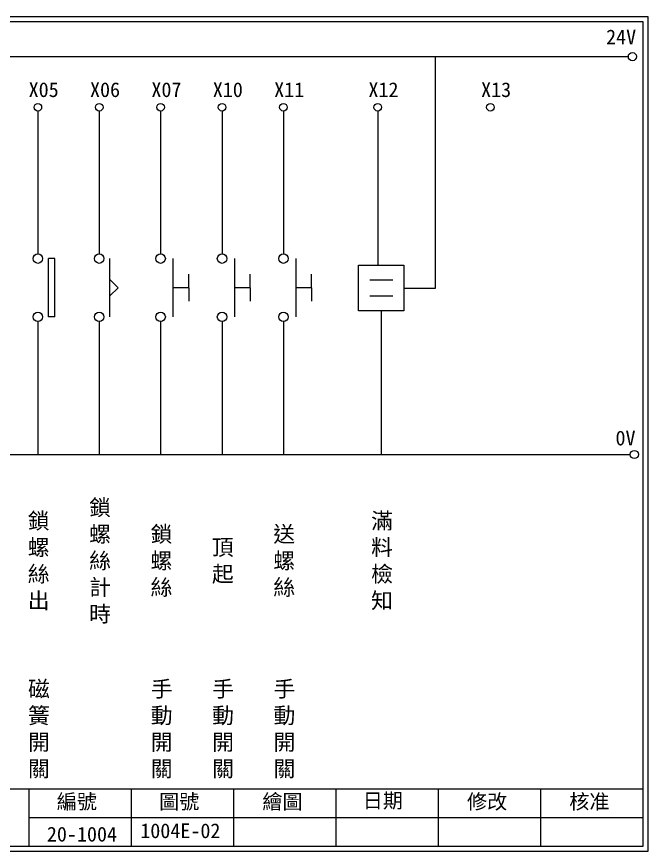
# Model space of a CAD drawing. Extents: x 325 to 612, y 3 to 207.
# Drawn here: x 458 to 612.3, y 3 to 207 of the extents above; entities that cross this region are included whole.
import ezdxf

# ---------------------------------------------------------------- set-up
doc = ezdxf.new("R2010")
doc.units = 0
doc.layers.get('0').update_dxf_attribs({"linetype": 'CONTINUOUS'})
doc.layers.add('圖框層', color=7, linetype='CONTINUOUS')
doc.layers.add('標尺寸層', color=3, linetype='CONTINUOUS')
doc.styles.add('CNS', font='romanc.shx', dxfattribs={"bigfont": 'chineset.shx'})
doc.styles.add('STSL', font='kaiu.ttf')

msp = doc.modelspace()

# ---------------------------------------------------------------- linework, layer by layer
for p, q in [((467.27, 147.84), (465.77, 147.84)), ((500.03, 140.73), (500.03, 144.04)), ((515.03, 140.73), (515.03, 144.04)), ((530.03, 140.73), (530.03, 144.04)), ((500.03, 140.73), (500.03, 137.42)), ((515.03, 140.73), (515.03, 137.42)), ((530.03, 140.73), (530.03, 137.42)), ((552.57, 140.66), (560.28, 140.66)), ((467.27, 133.61), (465.77, 133.61))]:
    msp.add_line(p, q)
msp.add_lwpolyline([(541.54, 146.23), (552.57, 146.23), (552.57, 135.08), (541.54, 135.08)], close=True)
for centre in [(608.44, 197.22), (608.92, 99.96)]:
    msp.add_circle(centre, 1)
at = {"layer": '圖框層', "color": 7}
for p, q in [((612.32, 206.97), (325.32, 206.97)), ((612.32, 3), (612.32, 206.97)), ((611.07, 205.72), (326.57, 205.72)), ((611.07, 4.25), (611.07, 205.72)), ((326.57, 18.25), (611.07, 18.25)), ((461.07, 4.25), (461.07, 18.25)), ((486.07, 4.25), (486.07, 18.25)), ((511.07, 4.25), (511.07, 18.25)), ((536.07, 4.25), (536.07, 18.25)), ((561.07, 4.25), (561.07, 18.25)), ((586.07, 4.25), (586.07, 18.25)), ((461.07, 11.25), (611.07, 11.25)), ((326.57, 4.25), (611.07, 4.25)), ((325.32, 3), (612.32, 3))]:
    msp.add_line(p, q, dxfattribs=at)
at = {"layer": '標尺寸層', "color": 7}
for p, q in [((329.84, 197.22), (607.44, 197.22)), ((463.16, 183.91), (463.16, 148.99)), ((478.16, 183.91), (478.16, 148.99)), ((493.16, 183.91), (493.16, 148.99)), ((508.16, 183.91), (508.16, 148.99)), ((523.16, 183.91), (523.16, 148.99)), ((546.19, 183.91), (546.19, 146.23)), ((465.77, 133.61), (465.77, 147.84)), ((467.27, 133.61), (467.27, 147.84)), ((480.77, 133.61), (480.77, 147.84)), ((496.17, 147.84), (496.17, 133.61)), ((511.17, 147.84), (511.17, 133.61)), ((526.17, 147.84), (526.17, 133.61)), ((544.3, 142.69), (549.87, 142.69)), ((500.03, 140.73), (496.17, 140.73)), ((515.03, 140.73), (511.17, 140.73)), ((530.03, 140.73), (526.17, 140.73)), ((544.3, 138.71), (549.87, 138.71)), ((463.16, 132.46), (463.16, 99.96)), ((478.16, 132.46), (478.16, 99.96)), ((493.16, 132.46), (493.16, 99.96)), ((508.16, 132.46), (508.16, 99.96)), ((523.16, 132.46), (523.16, 99.96)), ((330.05, 99.96), (607.92, 99.96))]:
    msp.add_line(p, q, dxfattribs=at)
at = {"layer": '標尺寸層', "color": 0}
for p, q in [((560.28, 140.66), (560.28, 197.22)), ((547.06, 135.08), (547.06, 99.96))]:
    msp.add_line(p, q, dxfattribs=at)
at = {"layer": '標尺寸層'}
for q in [(480.77, 142.73), (480.77, 138.73)]:
    msp.add_line((482.77, 140.73), q, dxfattribs=at)
at = {"layer": '標尺寸層', "color": 7}
for centre, radius in [((463.16, 184.83), 0.92), ((478.16, 184.83), 0.92), ((493.16, 184.83), 0.92), ((508.16, 184.83), 0.92), ((523.16, 184.83), 0.92), ((546.19, 184.83), 0.92), ((573.72, 184.83), 0.92), ((463.16, 147.84), 1.15), ((478.16, 147.84), 1.15), ((493.16, 147.84), 1.15), ((508.16, 147.84), 1.15), ((523.16, 147.84), 1.15), ((463.16, 133.61), 1.15), ((478.16, 133.61), 1.15), ((493.16, 133.61), 1.15), ((508.16, 133.61), 1.15), ((523.16, 133.61), 1.15)]:
    msp.add_circle(centre, radius, dxfattribs=at)

# ---------------------------------------------------------------- texts
at = {"layer": '圖框層', "color": 4, "style": 'STSL'}
for s, p in [('24V', (602, 200.22)), ('X05', (460.9, 187.33)), ('X06', (475.9, 187.33)), ('X07', (490.9, 187.33)), ('X10', (505.9, 187.33)), ('X11', (520.9, 187.33)), ('X12', (543.93, 187.33)), ('X13', (571.46, 187.33)), ('0V', (604.3, 102.2)), ('編號', (467.78, 13.34)), ('圖號', (492.78, 13.34)), ('繪圖', (518.01, 13.34)), ('日期', (542.54, 13.59)), ('修改', (568.01, 13.34)), ('核准', (593.01, 13.34)), ('20-1004', (465.36, 5.39)), ('1004E-02', (488.18, 6.22))]:
    msp.add_text(s, height=3.6, dxfattribs=at).set_placement(p)
at = {"layer": '標尺寸層', "color": 7, "char_height": 3.9, "width": 4.9608, "attachment_point": 5, "style": 'CNS'}
for s, insert in [('{\\fDFKai-SB|b0|i0|c136|p65;鎖螺絲計時}', (478.35, 73.82)), ('{\\fDFKai-SB|b0|i0|c136|p65;鎖螺絲出}', (463.35, 73.82)), ('{\\fDFKai-SB|b0|i0|c136|p65;滿料檢知}', (547.25, 73.82)), ('{\\fDFKai-SB|b0|i0|c136|p65;鎖螺絲}', (493.35, 73.82)), ('{\\fDFKai-SB|b0|i0|c136|p65;送螺絲}', (523.35, 73.82)), ('{\\fDFKai-SB|b0|i0|c136|p65;頂起}', (508.35, 73.82)), ('{\\fDFKai-SB|b0|i0|c136|p65;磁簧開關}', (463.41, 32.72)), ('{\\fDFKai-SB|b0|i0|c136|p65;手動開關}', (493.41, 32.72)), ('{\\fDFKai-SB|b0|i0|c136|p65;手動開關}', (508.41, 32.72)), ('{\\fDFKai-SB|b0|i0|c136|p65;手動開關}', (523.41, 32.72))]:
    msp.add_mtext(s, dxfattribs=dict(at, insert=insert))

doc.saveas('drawing.dxf')
